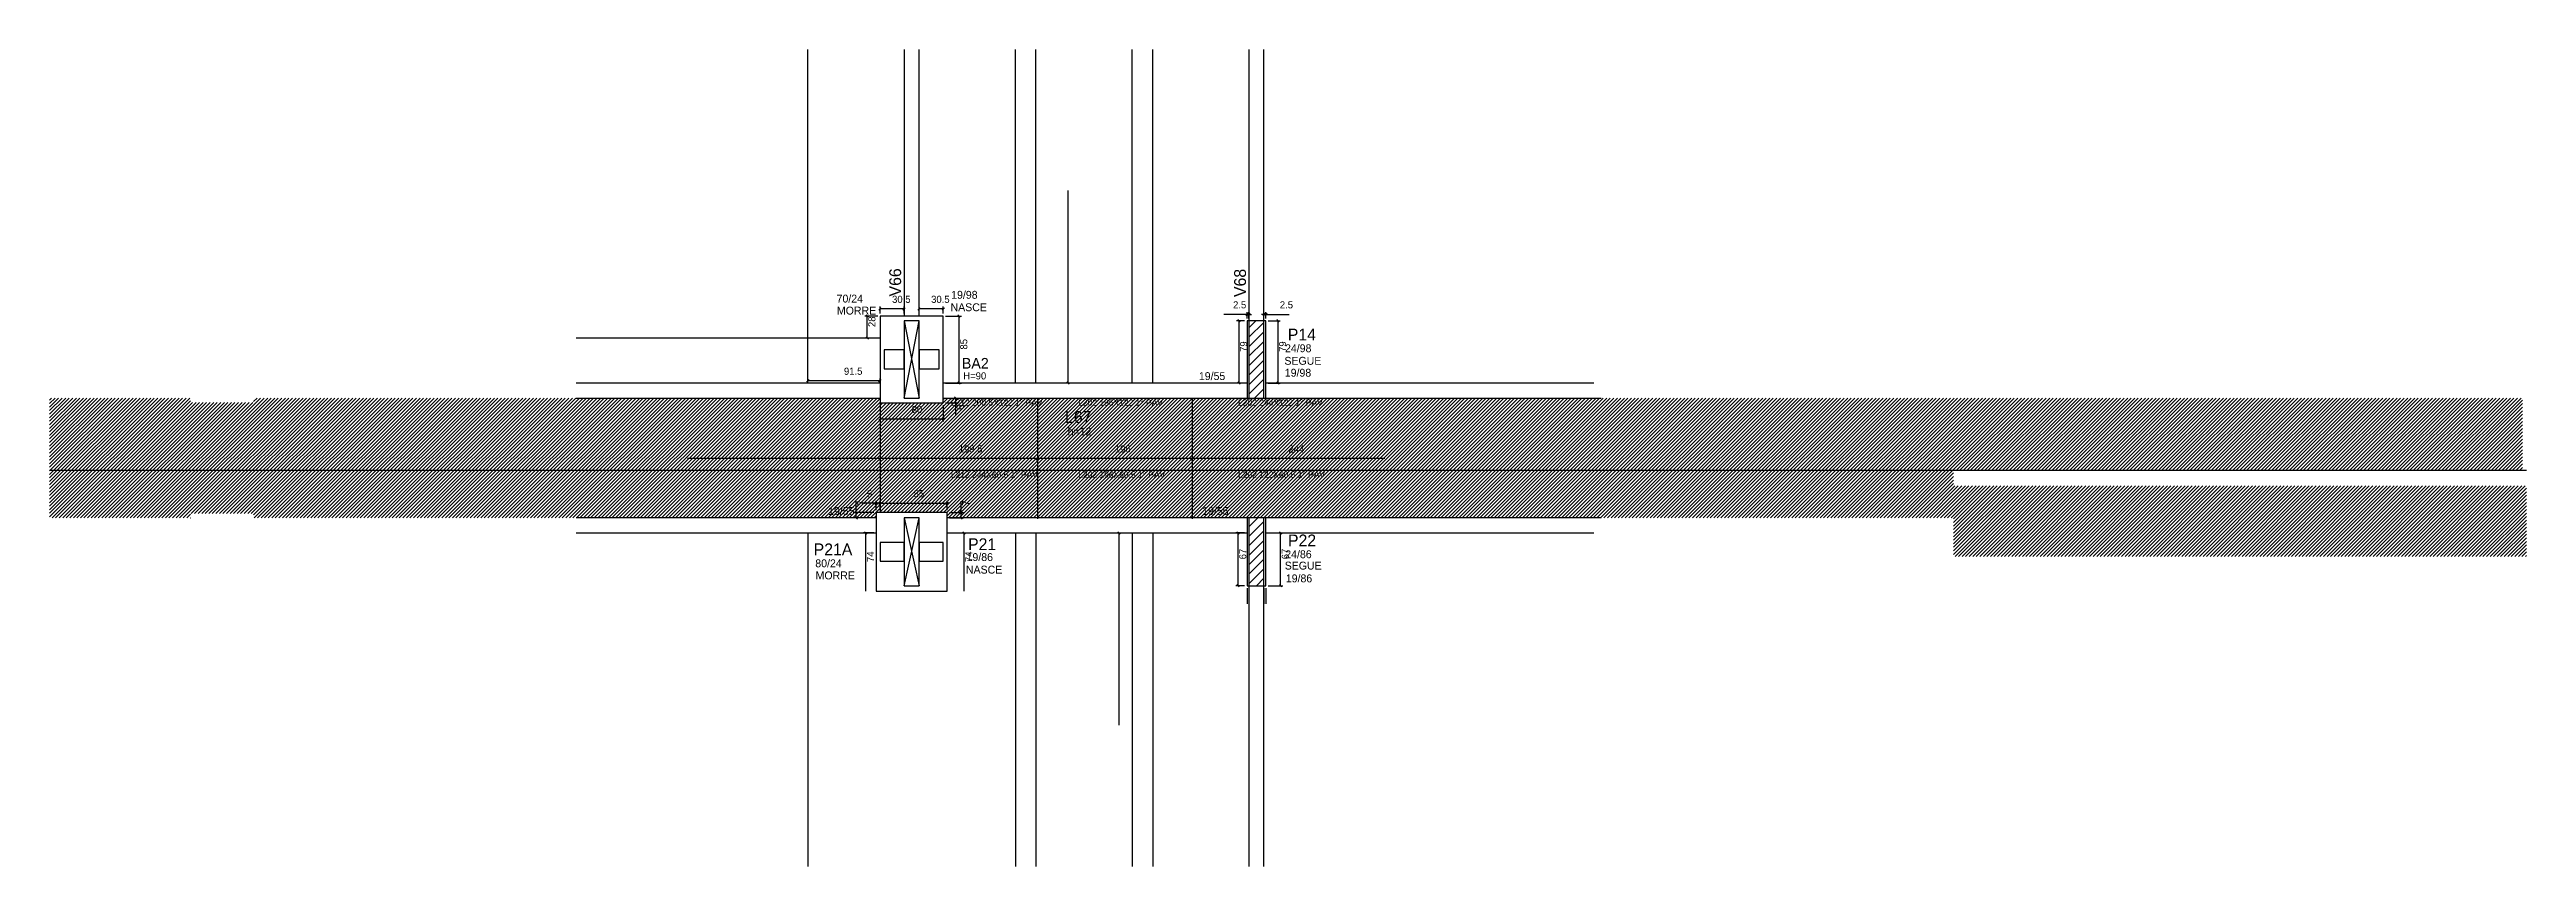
# Model space of a CAD drawing. Header units: metres. Extents: x 4036 to 7175, y 2084 to 3120.
import ezdxf

# ---------------------------------------------------------------- set-up
doc = ezdxf.new("R2010")
doc.units = ezdxf.units.M
for name, color, linetype in [('1', 7, 'Continuous'), ('3', 7, 'Continuous'), ('4', 7, 'Continuous'), ('7', 7, 'Continuous'), ('AUX00', 7, 'Continuous'), ('Painéis', 7, 'Continuous'), ('REAPROVEITAMENTO', 7, 'Continuous')]:
    doc.layers.add(name, color=color, linetype=linetype)

msp = doc.modelspace()

# ---------------------------------------------------------------- hatches: boundary and pattern name
at = {"layer": 'REAPROVEITAMENTO'}
h = msp.add_hatch(dxfattribs=at)
h.set_pattern_fill('ANSI31')
h.paths.add_polyline_path([(7175.2, 2566.7), (6449.2, 2566.7), (6449.2, 2586.7), (7170.2, 2586.7), (7170.2, 2678.2), (5168.7, 2677.7), (5168.7, 2672.2), (5088.7, 2672.2), (5088.7, 2678.2), (4294.7, 2678.2), (4294.7, 2672.7), (4214.7, 2672.7), (4214.7, 2678.2), (4036.2, 2678.2), (4036.2, 2526.2), (4214.7, 2526.2), (4214.7, 2531.7), (4294.7, 2531.7), (4294.7, 2526.2), (5083.7, 2526.2), (5083.7, 2533.2), (5173.7, 2533.2), (5173.7, 2526.2), (6449.2, 2526.2), (6449.2, 2477.2), (7175.2, 2477.2), (7175.2, 2566.7)])

# ---------------------------------------------------------------- linework, layer by layer
at = {"color": 4, "lineweight": 25}
for p, q in [((5553.7, 2784.3), (5524.3, 2784.3)), ((5550.7, 2776.2), (5540.4, 2776.2)), ((5543.4, 2776.2), (5543.4, 2697.2)), ((5553.7, 2779.2), (5553.7, 2787.3)), ((5556.2, 2784.3), (5553.7, 2784.3)), ((5556.2, 2779.2), (5556.2, 2787.3)), ((5556.2, 2784.3), (5559.2, 2784.3)), ((5575.2, 2784.3), (5572.2, 2784.3)), ((5575.2, 2779.2), (5575.2, 2787.3)), ((5575.2, 2784.3), (5577.7, 2784.3)), ((5577.7, 2779.2), (5577.7, 2787.3)), ((5577.7, 2784.3), (5607, 2784.3)), ((5580.7, 2776.2), (5595.8, 2776.2)), ((5592.8, 2776.2), (5592.8, 2697.2)), ((5088.7, 2669.2), (5088.7, 2648.6)), ((5168.7, 2669.2), (5168.7, 2648.6)), ((5171.7, 2678.2), (5187.4, 2678.2)), ((5171.7, 2672.2), (5187.4, 2672.2)), ((5184.4, 2678.2), (5184.4, 2672.2)), ((5184.4, 2672.2), (5184.4, 2657.2)), ((5550.7, 2697.2), (5540.4, 2697.2)), ((5580.7, 2697.2), (5595.8, 2697.2)), ((5168.7, 2651.6), (5088.7, 2651.6)), ((5088.7, 2601.5), (4844.7, 2601.5)), ((5288.2, 2601.5), (5088.7, 2601.5)), ((5058.6, 2533.2), (5058.6, 2547.3)), ((5083.7, 2544.7), (5066.2, 2544.7)), ((5083.7, 2536.2), (5083.7, 2547.7)), ((5088.7, 2544.7), (5083.7, 2544.7)), ((5088.7, 2536.2), (5088.7, 2547.7)), ((5088.7, 2536.2), (5088.7, 2547.7)), ((5088.7, 2544.7), (5173.7, 2544.7)), ((5088.7, 2544.7), (5091.7, 2544.7)), ((5173.7, 2536.2), (5173.7, 2547.7)), ((5191.3, 2533.2), (5191.3, 2547.3)), ((5080.7, 2533.2), (5055.6, 2533.2)), ((5080.7, 2526.2), (5055.6, 2526.2)), ((5058.6, 2526.2), (5058.6, 2533.2)), ((5176.7, 2533.2), (5194.3, 2533.2)), ((5176.7, 2526.2), (5194.3, 2526.2)), ((5191.3, 2526.2), (5191.3, 2533.2)), ((5550.7, 2507.2), (5539.4, 2507.2)), ((5542.4, 2440.2), (5542.4, 2507.2)), ((5580.7, 2507.2), (5599.3, 2507.2)), ((5596.3, 2440.2), (5596.3, 2507.2)), ((5550.7, 2440.2), (5539.4, 2440.2)), ((5553.7, 2437.2), (5553.7, 2417.3)), ((5556.2, 2437.2), (5556.2, 2417.3)), ((5575.2, 2437.2), (5575.2, 2417.3)), ((5577.7, 2437.2), (5577.7, 2417.3)), ((5580.7, 2440.2), (5599.3, 2440.2))]:
    msp.add_line(p, q, dxfattribs=at)
at = {"color": 0, "lineweight": 25}
for p, q in [((5544.9, 2774.7), (5541.9, 2777.7)), ((5552.2, 2782.8), (5555.2, 2785.8)), ((5557.7, 2785.8), (5554.7, 2782.8)), ((5573.7, 2782.8), (5576.7, 2785.8)), ((5579.2, 2785.8), (5576.2, 2782.8)), ((5594.3, 2774.7), (5591.3, 2777.7)), ((5185.9, 2676.7), (5182.9, 2679.7)), ((5182.9, 2673.7), (5185.9, 2670.7)), ((5541.9, 2698.7), (5544.9, 2695.7)), ((5591.3, 2698.7), (5594.3, 2695.7)), ((5090.2, 2653.1), (5087.2, 2650.1)), ((5167.2, 2650.1), (5170.2, 2653.1)), ((5090.2, 2603), (5087.2, 2600)), ((5087.2, 2600), (5090.2, 2603)), ((5286.7, 2600), (5289.7, 2603)), ((5082.2, 2543.2), (5085.2, 2546.2)), ((5090.2, 2546.2), (5087.2, 2543.2)), ((5090.2, 2546.2), (5087.2, 2543.2)), ((5172.2, 2543.2), (5175.2, 2546.2)), ((5060.1, 2531.7), (5057.1, 2534.7)), ((5057.1, 2527.7), (5060.1, 2524.7)), ((5192.8, 2531.7), (5189.8, 2534.7)), ((5189.8, 2527.7), (5192.8, 2524.7)), ((5543.9, 2505.7), (5540.9, 2508.7)), ((5597.8, 2505.7), (5594.8, 2508.7)), ((5540.9, 2441.7), (5543.9, 2438.7)), ((5594.8, 2441.7), (5597.8, 2438.7))]:
    msp.add_line(p, q, dxfattribs=at)
at = {"layer": '1', "color": 1, "lineweight": 25}
for p, q in [((5119.2, 2678.2), (5138.2, 2776.2)), ((5119.2, 2776.2), (5138.2, 2678.2)), ((5119.2, 2440.2), (5138.2, 2526.2)), ((5119.2, 2526.2), (5138.2, 2440.2))]:
    msp.add_line(p, q, dxfattribs=at)
at = {"layer": '3', "color": 3, "lineweight": 25}
for p, q in [((5556.2, 2767.2), (5565.1, 2776.2)), ((5556.2, 2755.2), (5575.2, 2774.2)), ((5556.2, 2743.2), (5575.2, 2762.2)), ((5556.2, 2731.1), (5575.2, 2750.1)), ((5556.2, 2719.1), (5575.2, 2738.1)), ((5556.2, 2707.1), (5575.2, 2726.1)), ((5556.2, 2695.1), (5575.2, 2714.1)), ((5556.2, 2683), (5575.2, 2702)), ((5563.3, 2678.2), (5575.2, 2690)), ((5556.2, 2514.8), (5567.6, 2526.2)), ((5556.2, 2502.7), (5575.2, 2521.7)), ((5556.2, 2490.7), (5575.2, 2509.7)), ((5556.2, 2478.7), (5575.2, 2497.7)), ((5556.2, 2466.7), (5575.2, 2485.7)), ((5556.2, 2454.7), (5575.2, 2473.7)), ((5556.2, 2442.6), (5575.2, 2461.6)), ((5565.7, 2440.2), (5575.2, 2449.6))]:
    msp.add_line(p, q, dxfattribs=at)
for points in [[(5119.2, 3120.2), (5119.2, 2782.2)], [(5138.2, 2782.2), (5138.2, 3120.2)], [(5556.2, 3120.2), (5556.2, 2776.2)], [(5575.2, 2776.2), (5575.2, 3120.2)], [(5088.7, 2672.2), (5168.7, 2672.2), (5168.7, 2782.2), (5088.7, 2782.2), (5088.7, 2672.2)], [(5088.7, 2697.2), (4703.7, 2697.2)], [(4703.7, 2678.2), (5088.7, 2678.2)], [(5553.7, 2697.2), (5168.7, 2697.2)], [(5168.7, 2678.2), (5553.7, 2678.2)], [(5993.2, 2697.2), (5577.7, 2697.2)], [(5577.7, 2678.2), (6002.7, 2678.2)], [(5083.7, 2526.2), (4703.7, 2526.2)], [(5083.7, 2433.2), (5173.7, 2433.2), (5173.7, 2533.2), (5083.7, 2533.2), (5083.7, 2433.2)], [(5553.7, 2526.2), (5173.7, 2526.2)], [(6002.7, 2526.2), (5577.7, 2526.2)], [(4703.7, 2507.2), (5083.7, 2507.2)], [(5173.7, 2507.2), (5553.7, 2507.2)], [(5577.7, 2507.2), (5993.2, 2507.2)], [(5556.2, 2440.2), (5556.2, 2084.2)], [(5575.2, 2084.2), (5575.2, 2440.2)]]:
    msp.add_lwpolyline(points, dxfattribs=at)
at = {"layer": '7', "color": 7, "lineweight": 25}
for points in [[(5119.2, 2678.2), (5138.2, 2678.2), (5138.2, 2776.2), (5119.2, 2776.2), (5119.2, 2678.2)], [(5553.7, 2678.2), (5577.7, 2678.2), (5577.7, 2776.2), (5553.7, 2776.2), (5553.7, 2678.2)], [(5556.2, 2678.2), (5575.2, 2678.2), (5575.2, 2776.2), (5556.2, 2776.2), (5556.2, 2678.2)], [(5119.2, 2739.2), (5093.7, 2739.2), (5093.7, 2715.2), (5119.2, 2715.2), (5119.2, 2739.2)], [(5163.7, 2739.2), (5138.2, 2739.2), (5138.2, 2715.2), (5163.7, 2715.2), (5163.7, 2739.2)], [(5119.2, 2440.2), (5138.2, 2440.2), (5138.2, 2526.2), (5119.2, 2526.2), (5119.2, 2440.2)], [(5553.7, 2440.2), (5577.7, 2440.2), (5577.7, 2526.2), (5553.7, 2526.2), (5553.7, 2440.2)], [(5556.2, 2440.2), (5575.2, 2440.2), (5575.2, 2526.2), (5556.2, 2526.2), (5556.2, 2440.2)], [(5119.2, 2495.2), (5088.7, 2495.2), (5088.7, 2471.2), (5119.2, 2471.2), (5119.2, 2495.2)], [(5168.7, 2495.2), (5138.2, 2495.2), (5138.2, 2471.2), (5168.7, 2471.2), (5168.7, 2495.2)]]:
    msp.add_lwpolyline(points, dxfattribs=at)
at = {"layer": 'Painéis', "color": 200, "lineweight": 25}
for p, q in [((4997.1, 2697.2), (4997.1, 3120.2)), ((5260.2, 2697.2), (5260.2, 3120.2)), ((5286.2, 2697.2), (5286.2, 3120.2)), ((5408.2, 2697.2), (5408.2, 3120.2)), ((5434.2, 2697.2), (5434.2, 3120.2)), ((5088.7, 2754.2), (4703.7, 2754.2)), ((5088.7, 2672.2), (5088.7, 2533.2)), ((5288.2, 2678.2), (5288.2, 2525.2)), ((5484.2, 2678.2), (5484.2, 2525.2)), ((4036.2, 2586.7), (7175.2, 2586.7)), ((4997.1, 2507.2), (4997.1, 2084.2)), ((5260.2, 2507.2), (5260.2, 2084.2)), ((5286.2, 2507.2), (5286.2, 2084.2)), ((5408.2, 2507.2), (5408.2, 2084.2)), ((5434.2, 2507.2), (5434.2, 2084.2))]:
    msp.add_line(p, q, dxfattribs=at)
at = {"layer": 'Painéis', "color": 4, "lineweight": 25}
for p, q in [((5326.8, 2941.2), (5326.8, 2697.2)), ((5088.7, 2785.2), (5088.7, 2794.2)), ((5119.2, 2785.2), (5119.2, 2794.2)), ((5138.2, 2785.2), (5138.2, 2794.2)), ((5168.7, 2785.2), (5168.7, 2794.2)), ((5085.7, 2782.2), (5069.4, 2782.2)), ((5072.4, 2754.2), (5072.4, 2782.2)), ((5119.2, 2791.2), (5088.7, 2791.2)), ((5168.7, 2791.2), (5138.2, 2791.2)), ((5171.7, 2782.2), (5191.8, 2782.2)), ((5188.8, 2697.2), (5188.8, 2782.2)), ((5085.7, 2754.2), (5069.4, 2754.2)), ((4997.1, 2698), (4997.1, 2703)), ((5088.7, 2700), (4997.1, 2700)), ((5088.7, 2698), (5088.7, 2703)), ((5171.7, 2697.2), (5191.8, 2697.2)), ((5484.2, 2601.5), (5288.2, 2601.5)), ((5728.2, 2601.5), (5484.2, 2601.5)), ((5080.7, 2507.2), (5067.6, 2507.2)), ((5070.6, 2433.2), (5070.6, 2507.2)), ((5176.7, 2507.2), (5198.2, 2507.2)), ((5195.2, 2433.2), (5195.2, 2507.2)), ((5391.4, 2507.2), (5391.4, 2263.2))]:
    msp.add_line(p, q, dxfattribs=at)
at = {"layer": 'Painéis', "color": 0, "lineweight": 25}
for p, q in [((5073.9, 2780.7), (5070.9, 2783.7)), ((5090.2, 2792.7), (5087.2, 2789.7)), ((5117.7, 2789.7), (5120.7, 2792.7)), ((5139.7, 2792.7), (5136.7, 2789.7)), ((5167.2, 2789.7), (5170.2, 2792.7)), ((5190.3, 2780.7), (5187.3, 2783.7)), ((5070.9, 2755.7), (5073.9, 2752.7)), ((4998.6, 2701.5), (4995.6, 2698.5)), ((5087.2, 2698.5), (5090.2, 2701.5)), ((5187.3, 2698.7), (5190.3, 2695.7)), ((5325.3, 2698.7), (5328.3, 2695.7)), ((5289.7, 2603), (5286.7, 2600)), ((5485.7, 2603), (5482.7, 2600)), ((5482.7, 2600), (5485.7, 2603)), ((5072.1, 2505.7), (5069.1, 2508.7)), ((5196.7, 2505.7), (5193.7, 2508.7)), ((5392.9, 2505.7), (5389.9, 2508.7))]:
    msp.add_line(p, q, dxfattribs=at)

# ---------------------------------------------------------------- texts
at = {"color": 240, "lineweight": 25}
for s, p in [('2.5', (5536, 2791.9)), ('2.5', (5595.3, 2791.9)), ('80', (5128.7, 2659.2)), ('199.5', (5188.4, 2609.2)), ('5', (5071.9, 2552.3)), ('85', (5131.2, 2552.4))]:
    msp.add_text(s, height=9, dxfattribs=at).set_placement(p)
for s, p in [('79', (5553.8, 2736.7)), ('79', (5603.2, 2736.7)), ('6', (5194.8, 2663.2)), ('7', (5069, 2541.7)), ('7', (5201.7, 2541.7)), ('67', (5552.8, 2473.7)), ('67', (5606.7, 2473.7))]:
    msp.add_text(s, height=9, rotation=90, dxfattribs=at).set_placement(p)
at = {"layer": '3', "color": 3, "lineweight": 25}
for s, height, p in [('70/24', 10, (5033.6, 2799.3)), ('MORRE', 10, (5034, 2784.1)), ('NASCE', 10, (5178, 2788.3)), ('19/98', 10, (5178.8, 2804.1)), ('24/98', 10, (5601.9, 2736.3)), ('H=90', 9, (5194.1, 2701.8)), ('19/55', 10, (5492.7, 2701)), ('SEGUE', 10, (5601.1, 2720.4)), ('19/98', 10, (5601.6, 2705.3)), ('h=12', 10, (5326.5, 2630.8)), ('19/55', 10, (5022.8, 2529.9)), ('19/55', 10, (5496.9, 2529.9)), ('19/86', 10, (5198.3, 2471.5)), ('24/86', 10, (5602.2, 2475.1)), ('80/24', 10, (5006.6, 2463.6)), ('MORRE', 10, (5007, 2448.3)), ('NASCE', 10, (5197.5, 2455.6)), ('SEGUE', 10, (5601.5, 2460.7)), ('19/86', 10, (5602.9, 2444.5))]:
    msp.add_text(s, height=height, dxfattribs=at).set_placement(p)
at = {"layer": '4', "color": 4, "lineweight": 25}
for s, p in [('V66', (5115.4, 2807)), ('V68', (5552.4, 2806.3))]:
    msp.add_text(s, height=15, rotation=90, dxfattribs=at).set_placement(p)
for s, height, p in [('P14', 15, (5605.4, 2751.2)), ('BA2', 13.5, (5192.3, 2715.5)), ('L67', 15, (5323.1, 2646.6)), ('P21A', 15, (5004.5, 2478.8)), ('P21', 15, (5200.2, 2485.3)), ('P22', 15, (5605.6, 2490.1))]:
    msp.add_text(s, height=height, dxfattribs=at).set_placement(p)
at = {"layer": 'AUX00', "color": 7, "lineweight": 25}
for s, p in [('L212^J200.5X122^J1° PAV.', (5178.5, 2668.4)), ('L202^J196X122^J1° PAV.', (5339.9, 2668.4)), ('L202^J244X122^J1° PAV.', (5542.4, 2668.4)), ('L212^J244X60.5^J1° PAV.', (5178.5, 2577.1)), ('L202^J196X60.5^J1° PAV.', (5339.9, 2577.1)), ('L202^J122X60.5^J1° PAV.', (5542.4, 2577.1))]:
    msp.add_text(s, height=8, dxfattribs=at).set_placement(p)
at = {"layer": 'Painéis', "color": 240, "lineweight": 25}
for s, p in [('30.5', (5103.9, 2798.9)), ('30.5', (5153.4, 2798.9)), ('91.5', (5042.9, 2707.7)), ('196', (5386.2, 2609.2)), ('244', (5606.2, 2609.1))]:
    msp.add_text(s, height=9, dxfattribs=at).set_placement(p)
for s, p in [('28', (5082.8, 2768.2)), ('85', (5199.2, 2739.7)), ('74', (5081, 2470.2)), ('74', (5205.6, 2470.2))]:
    msp.add_text(s, height=9, rotation=90, dxfattribs=at).set_placement(p)

doc.saveas('drawing.dxf')
